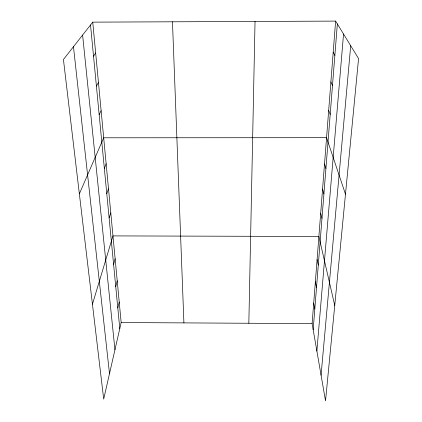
<?xml version="1.0" encoding="UTF-8"?>
<svg xmlns="http://www.w3.org/2000/svg" width="422" height="422" viewBox="0 0 422 422"><rect width="100%" height="100%" fill="white"/><g stroke="black" fill="none" stroke-linecap="round" stroke-linejoin="round"><path stroke-width="0.63" d="M248.838 323.257L255.041 21.448M335.617 21.1L358.568 58.6L325.531 400.9L312.116 323.611L335.617 21.1L92.745 22.144L63.432 59.507L103.691 399.101L121.167 322.545L92.745 22.144M313.177 329.719L337.352 23.943M316.885 351.093L343.54 34.045M321.068 375.195L350.703 45.745M117.796 307.981L119.231 302.083M115.733 286.585L117.221 280.852M113.592 264.351L115.137 258.807M92.444 304.236L112.969 235.903L318.884 236.468L334.741 305.449M109.119 217.916L110.786 212.793M106.777 193.661L108.512 188.782M104.345 168.415L106.149 163.799M79.357 193.856L103.685 137.794L326.559 137.683L345.481 194.215M99.17 114.7L101.122 110.696M96.411 86.093L98.453 82.443M93.531 56.21L95.662 52.95M121.167 322.545L312.116 323.611M333.201 52.175L334.862 55.446M330.89 81.905L332.478 85.576M328.68 110.385L330.199 114.409M324.523 163.878L325.921 168.531M322.572 189.035L323.911 193.951M320.694 213.21L321.981 218.374M317.096 259.514L318.283 265.106M315.371 281.69L316.516 287.466M313.715 303.038L314.812 308.988M73.465 46.715L109.498 373.655M82.612 35.058L114.948 349.78M90.519 24.977L119.785 328.596M172.466 21.802L183.913 322.893"/></g></svg>
